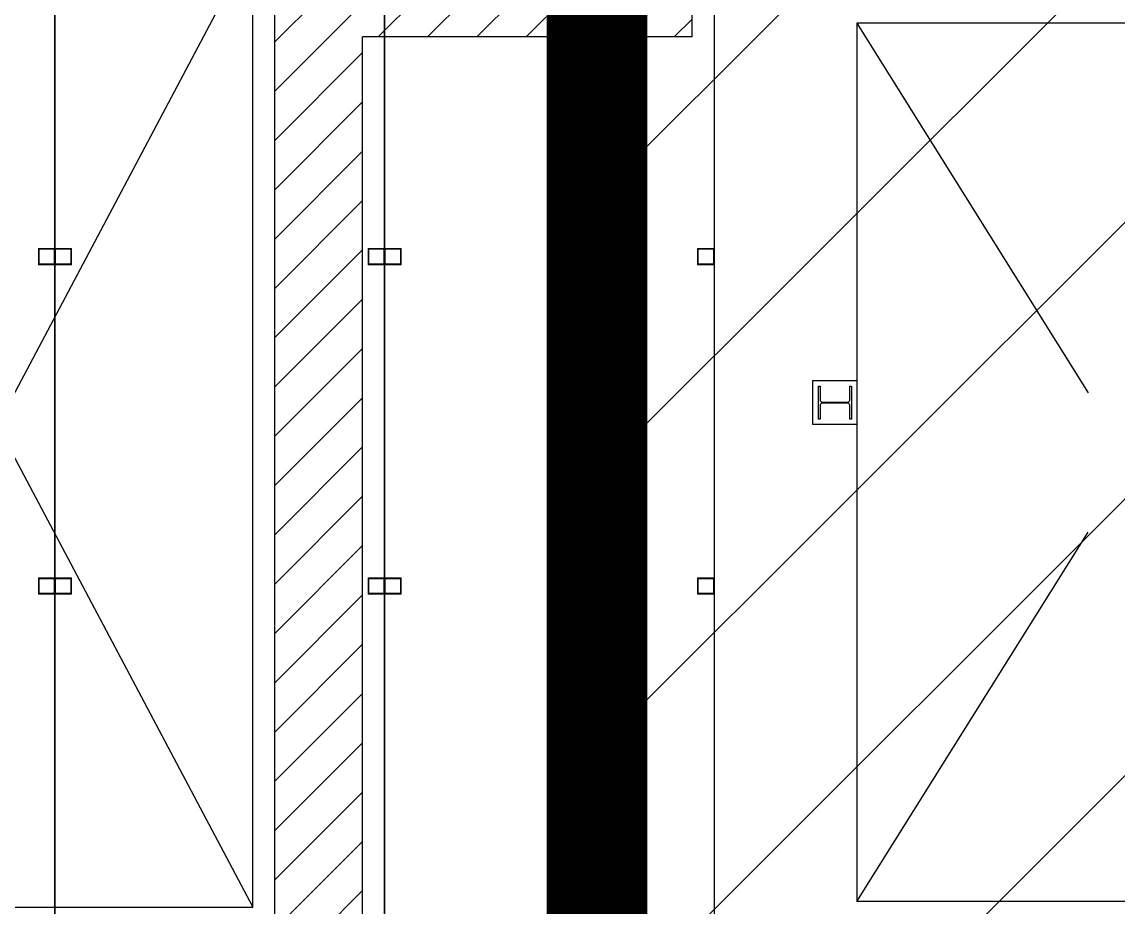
# Model space of a CAD drawing. Header units: millimetres. Extents: x 63700 to 182600, y -289551 to -205451.
# Drawn here: x 115231.5 to 115730.4, y -251506.8 to -251103.6 of the extents above; entities that cross this region are included whole.
import ezdxf

# ---------------------------------------------------------------- set-up
doc = ezdxf.new("R2010")
doc.units = ezdxf.units.MM
doc.header["$LTSCALE"] = 50
doc.linetypes.add('CENTER', pattern=[2, 1.25, -0.25, 0.25, -0.25])
doc.linetypes.add('PHANTOM2', pattern=[31.75, 15.875, -3.175, 3.175, -3.175, 3.175, -3.175])
for name, color, linetype in [('3', 7, 'Continuous'), ('C_CEN', 1, 'CENTER'), ('C_TEXT_01', 2, 'Continuous')]:
    doc.layers.add(name, color=color, linetype=linetype)

# ---------------------------------------------------------------- blocks, each defined once
blk = doc.blocks.new('KEY PLAN_NEW')
h = blk.add_hatch()
h.set_pattern_fill('ANSI31', color=253, scale=2)
h.set_pattern_definition([(45, (-1396.921, -1800.0236), (-4.490128, 4.490128), [])])
edge = h.paths.add_edge_path()
edge.add_line((-2006.86, -1075.94), (-2006.86, -1091.94))
edge.add_line((-2006.86, -1091.94), (-2067.86, -1091.94))
edge.add_line((-2067.86, -1091.94), (-2067.86, -1375.94))
edge.add_line((-2067.86, -1375.94), (-2006.86, -1375.94))
edge.add_line((-2006.86, -1375.94), (-2006.86, -1391.94))
edge.add_line((-2006.86, -1391.94), (-2007.86, -1391.94))
edge.add_line((-2007.86, -1391.94), (-2007.86, -1488.94))
edge.add_line((-2007.86, -1488.94), (-2008.31, -1488.94))
edge.add_arc((-2028.72, -1493.5), 20.91, 12.5777, 76.5787)
edge.add_line((-2023.86, -1473.16), (-2023.86, -1391.94))
edge.add_line((-2023.86, -1391.94), (-2247.86, -1391.94))
edge.add_line((-2247.86, -1391.94), (-2247.86, -1488.94))
edge.add_line((-2247.86, -1488.94), (-2263.86, -1488.94))
edge.add_line((-2263.86, -1488.94), (-2263.86, -1452.18))
edge.add_line((-2263.86, -1452.18), (-2549.86, -1452.18))
edge.add_line((-2549.86, -1452.18), (-2549.86, -1488.94))
edge.add_line((-2549.86, -1488.94), (-2565.86, -1488.94))
edge.add_line((-2565.86, -1488.94), (-2565.86, -1427.94))
edge.add_line((-2565.86, -1427.94), (-2720.86, -1427.94))
edge.add_line((-2720.86, -1427.94), (-2720.86, -1411.94))
edge.add_line((-2720.86, -1411.94), (-2623.86, -1411.94))
edge.add_line((-2623.86, -1411.94), (-2623.86, -1075.94))
edge.add_line((-2623.86, -1075.94), (-2563.86, -1075.94))
edge.add_line((-2563.86, -1075.94), (-2563.86, -1071.94))
edge.add_line((-2563.86, -1071.94), (-2547.86, -1071.94))
edge.add_line((-2547.86, -1071.94), (-2547.86, -1091.94))
edge.add_line((-2547.86, -1091.94), (-2607.86, -1091.94))
edge.add_line((-2607.86, -1091.94), (-2607.86, -1411.94))
edge.add_line((-2607.86, -1411.94), (-2549.86, -1411.94))
edge.add_line((-2549.86, -1411.94), (-2549.86, -1436.18))
edge.add_line((-2549.86, -1436.18), (-2263.86, -1436.18))
edge.add_line((-2263.86, -1436.18), (-2263.86, -1375.94))
edge.add_line((-2263.86, -1375.94), (-2083.86, -1375.94))
edge.add_line((-2083.86, -1375.94), (-2083.86, -1075.94))
edge.add_line((-2083.86, -1075.94), (-2006.86, -1075.94))
at = {"color": 253}
for p, q in [((-2547.86, -1091.94, 46), (-2547.86, -1071.94, 46)), ((-2627.86, -1074.94, 46), (-2720.86, -1250.44, 46)), ((-2720.86, -1074.94, 46), (-2627.86, -1250.44, 46)), ((-2663.86, -1075.5, 46), (-2663.86, -1368.38, 46)), ((-2663.86, -1368.38, 46), (-2663.86, -1075.5, 46)), ((-2603.86, -1075.5, 46), (-2603.86, -1368.38, 46)), ((-2603.86, -1368.38, 46), (-2603.86, -1075.5, 46)), ((-2543.86, -1075.5, 46), (-2543.86, -1368.38, 46)), ((-2623.86, -1411.94, 46), (-2623.86, -1075.94, 46)), ((-2517.86, -1089.44, 46), (-2517.86, -1249.44, 46)), ((-2417.86, -1089.44, 46), (-2517.86, -1089.44, 46)), ((-2607.86, -1411.94, 46), (-2607.86, -1091.94, 46)), ((-2547.86, -1091.94, 46), (-2607.86, -1091.94, 46)), ((-2666.86, -1130.44, 46), (-2666.86, -1133.44, 46)), ((-2666.86, -1130.44, 46), (-2663.86, -1130.44, 46)), ((-2666.74, -1133.32, 46), (-2666.74, -1130.56, 46)), ((-2666.74, -1130.56, 46), (-2663.98, -1130.56, 46)), ((-2663.98, -1130.56, 46), (-2663.98, -1133.32, 46)), ((-2663.98, -1130.56, 46), (-2663.98, -1133.32, 46)), ((-2663.86, -1130.44, 46), (-2663.86, -1133.44, 46)), ((-2663.86, -1130.44, 46), (-2660.86, -1130.44, 46)), ((-2663.74, -1133.32, 46), (-2663.74, -1130.56, 46)), ((-2663.74, -1130.56, 46), (-2660.98, -1130.56, 46)), ((-2660.98, -1130.56, 46), (-2660.98, -1133.32, 46)), ((-2660.98, -1130.56, 46), (-2660.98, -1133.32, 46)), ((-2660.86, -1133.44, 46), (-2660.86, -1130.44, 46)), ((-2606.86, -1130.44, 46), (-2606.86, -1133.44, 46)), ((-2606.86, -1130.44, 46), (-2603.86, -1130.44, 46)), ((-2606.74, -1133.32, 46), (-2606.74, -1130.56, 46)), ((-2606.74, -1130.56, 46), (-2603.98, -1130.56, 46)), ((-2603.98, -1130.56, 46), (-2603.98, -1133.32, 46)), ((-2603.98, -1130.56, 46), (-2603.98, -1133.32, 46)), ((-2603.86, -1130.44, 46), (-2603.86, -1133.44, 46)), ((-2603.86, -1130.44, 46), (-2600.86, -1130.44, 46)), ((-2603.74, -1133.32, 46), (-2603.74, -1130.56, 46)), ((-2603.74, -1130.56, 46), (-2600.98, -1130.56, 46)), ((-2600.98, -1130.56, 46), (-2600.98, -1133.32, 46)), ((-2600.98, -1130.56, 46), (-2600.98, -1133.32, 46)), ((-2600.86, -1133.44, 46), (-2600.86, -1130.44, 46)), ((-2546.86, -1130.44, 46), (-2546.86, -1133.44, 46)), ((-2546.86, -1130.44, 46), (-2543.86, -1130.44, 46)), ((-2546.74, -1133.32, 46), (-2546.74, -1130.56, 46)), ((-2546.74, -1130.56, 46), (-2543.98, -1130.56, 46)), ((-2543.98, -1130.56, 46), (-2543.98, -1133.32, 46)), ((-2543.98, -1130.56, 46), (-2543.98, -1133.32, 46)), ((-2543.86, -1130.44, 46), (-2543.86, -1133.44, 46)), ((-2663.86, -1133.44, 46), (-2666.86, -1133.44, 46)), ((-2663.98, -1133.32, 46), (-2666.74, -1133.32, 46)), ((-2660.86, -1133.44, 46), (-2663.86, -1133.44, 46)), ((-2660.98, -1133.32, 46), (-2663.74, -1133.32, 46)), ((-2603.86, -1133.44, 46), (-2606.86, -1133.44, 46)), ((-2603.98, -1133.32, 46), (-2606.74, -1133.32, 46)), ((-2600.86, -1133.44, 46), (-2603.86, -1133.44, 46)), ((-2600.98, -1133.32, 46), (-2603.74, -1133.32, 46)), ((-2543.86, -1133.44, 46), (-2546.86, -1133.44, 46)), ((-2543.98, -1133.32, 46), (-2546.74, -1133.32, 46)), ((-2666.86, -1190.44, 46), (-2666.86, -1193.44, 46)), ((-2666.86, -1190.44, 46), (-2663.86, -1190.44, 46)), ((-2666.74, -1193.32, 46), (-2666.74, -1190.56, 46)), ((-2666.74, -1190.56, 46), (-2663.98, -1190.56, 46)), ((-2663.98, -1190.56, 46), (-2663.98, -1193.32, 46)), ((-2663.98, -1190.56, 46), (-2663.98, -1193.32, 46)), ((-2663.86, -1190.44, 46), (-2660.86, -1190.44, 46)), ((-2663.74, -1193.32, 46), (-2663.74, -1190.56, 46)), ((-2663.74, -1190.56, 46), (-2660.98, -1190.56, 46)), ((-2660.98, -1190.56, 46), (-2660.98, -1193.32, 46)), ((-2660.98, -1190.56, 46), (-2660.98, -1193.32, 46)), ((-2660.86, -1193.44, 46), (-2660.86, -1190.44, 46)), ((-2606.86, -1190.44, 46), (-2606.86, -1193.44, 46)), ((-2606.86, -1190.44, 46), (-2603.86, -1190.44, 46)), ((-2606.74, -1193.32, 46), (-2606.74, -1190.56, 46)), ((-2606.74, -1190.56, 46), (-2603.98, -1190.56, 46)), ((-2603.98, -1190.56, 46), (-2603.98, -1193.32, 46)), ((-2603.98, -1190.56, 46), (-2603.98, -1193.32, 46)), ((-2603.86, -1190.44, 46), (-2600.86, -1190.44, 46)), ((-2603.74, -1193.32, 46), (-2603.74, -1190.56, 46)), ((-2603.74, -1190.56, 46), (-2600.98, -1190.56, 46)), ((-2600.98, -1190.56, 46), (-2600.98, -1193.32, 46)), ((-2600.98, -1190.56, 46), (-2600.98, -1193.32, 46)), ((-2600.86, -1193.44, 46), (-2600.86, -1190.44, 46)), ((-2546.86, -1190.44, 46), (-2546.86, -1193.44, 46)), ((-2546.86, -1190.44, 46), (-2543.86, -1190.44, 46)), ((-2546.74, -1193.32, 46), (-2546.74, -1190.56, 46)), ((-2546.74, -1190.56, 46), (-2543.98, -1190.56, 46)), ((-2543.98, -1190.56, 46), (-2543.98, -1193.32, 46)), ((-2543.98, -1190.56, 46), (-2543.98, -1193.32, 46)), ((-2663.98, -1193.32, 46), (-2666.74, -1193.32, 46)), ((-2660.98, -1193.32, 46), (-2663.74, -1193.32, 46)), ((-2603.98, -1193.32, 46), (-2606.74, -1193.32, 46)), ((-2600.98, -1193.32, 46), (-2603.74, -1193.32, 46)), ((-2543.98, -1193.32, 46), (-2546.74, -1193.32, 46)), ((-2663.86, -1193.44, 46), (-2666.86, -1193.44, 46)), ((-2660.86, -1193.44, 46), (-2663.86, -1193.44, 46)), ((-2603.86, -1193.44, 46), (-2606.86, -1193.44, 46)), ((-2600.86, -1193.44, 46), (-2603.86, -1193.44, 46)), ((-2543.86, -1193.44, 46), (-2546.86, -1193.44, 46)), ((-2417.86, -1249.44, 46), (-2517.86, -1249.44, 46))]:
    blk.add_line(p, q, dxfattribs=at)
at = {"color": 253, "elevation": 46}
blk.add_lwpolyline([(-2627.86, -1074.94), (-2720.86, -1074.94), (-2720.86, -1250.44), (-2627.86, -1250.44)], close=True, dxfattribs=at)
at = {"layer": 'C_CEN', "color": 253, "linetype": 'PHANTOM2', "ltscale": 0.1}
for p, q in [((-2517.86, -1089.44, 46), (-2417.86, -1249.44, 46)), ((-2517.86, -1249.44, 46), (-2417.86, -1089.44, 46))]:
    blk.add_line(p, q, dxfattribs=at)
at = {"layer": 'C_TEXT_01', "color": 253, "elevation": 46}
blk.add_lwpolyline([(-2525.86, -1154.54), (-2517.86, -1154.54), (-2517.86, -1162.54), (-2525.86, -1162.54)], close=True, dxfattribs=at)
blk.add_lwpolyline([(-2524.86, -1158.54), (-2524.86, -1155.54), (-2524.56, -1155.54), (-2524.56, -1158.08, 0.414214), (-2524.2, -1158.44), (-2519.52, -1158.44, 0.414214), (-2519.16, -1158.08), (-2519.16, -1155.54), (-2518.86, -1155.54), (-2518.86, -1161.54), (-2519.16, -1161.54), (-2519.16, -1159, 0.414214), (-2519.52, -1158.64), (-2524.2, -1158.64, 0.414214), (-2524.56, -1159), (-2524.56, -1161.54), (-2524.86, -1161.54), (-2524.86, -1158.54)], format="xyb", dxfattribs=at)

msp = doc.modelspace()

# ---------------------------------------------------------------- hatches: boundary and pattern name
at = {"layer": '3'}
h = msp.add_hatch(dxfattribs=at)
h.set_pattern_fill('ANSI31', color=256, scale=712.8)
h.set_pattern_definition([(45, (-3976192.25, 410345.89), (-63.0032142, 63.0032142), [])])
h.paths.add_polyline_path([(116636.27, -251034.29), (115493.22, -251034.29), (115493.22, -251850.75), (116636.27, -251850.75)])

# ---------------------------------------------------------------- linework, layer by layer
at = {"layer": '3', "const_width": 45.83, "elevation": 126.5}
msp.add_lwpolyline([(116636.27, -251850.75), (115493.22, -251850.75), (115493.22, -251034.29), (116636.27, -251034.29)], close=True, dxfattribs=at)

# ---------------------------------------------------------------- block references
at = {"xscale": 2.5, "yscale": 2.5, "zscale": 2.5}
msp.add_blockref('KEY PLAN_NEW', (121906.2, -248380.66), dxfattribs=at)

doc.saveas('drawing.dxf')
